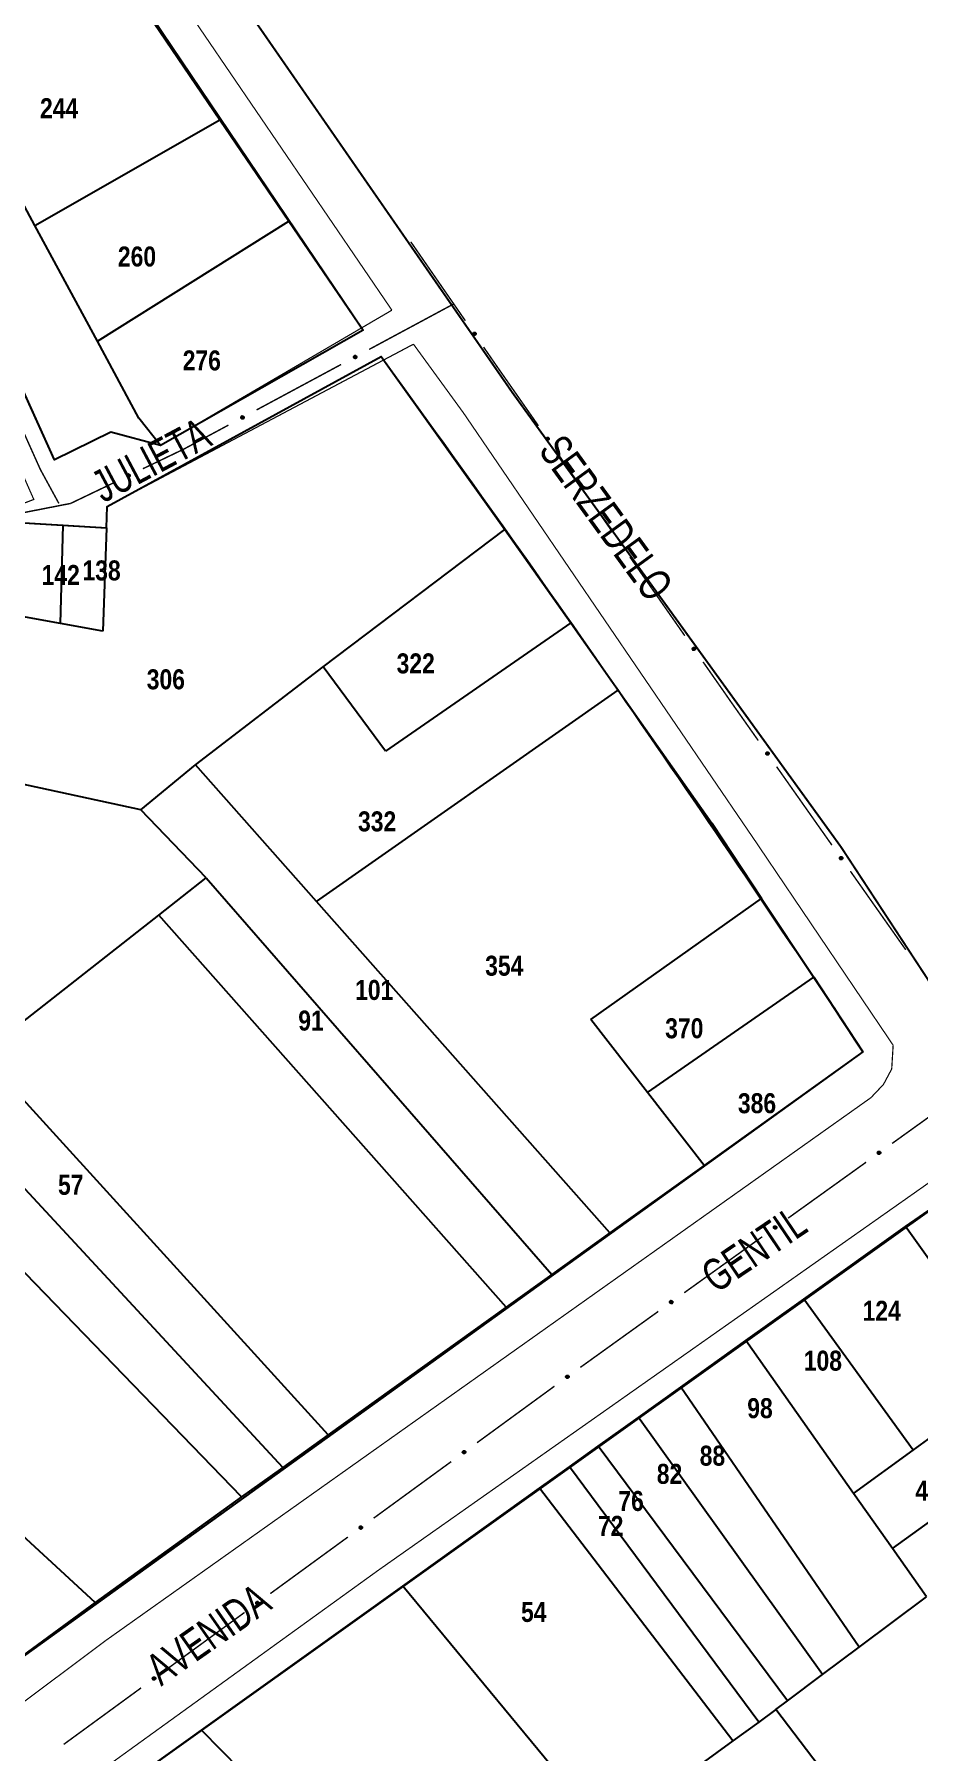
# Model space of a CAD drawing. Extents: x 200120 to 201962, y 4837541 to 4839252.
# Drawn here: x 200960.5 to 201071.2, y 4838831.1 to 4839045.8 of the extents above; entities that cross this region are included whole.
import ezdxf
from ezdxf.enums import TextEntityAlignment as Align

# ---------------------------------------------------------------- set-up
doc = ezdxf.new("R2010")
doc.units = 0
doc.header["$LTSCALE"] = 3
doc.header["$MEASUREMENT"] = 0
for name, color, linetype in [('CD-MALHA-LOTES', 40, 'CONTINUOUS'), ('LM-LIM-SETOR-FISCAL', 7, 'CONTINUOUS'), ('RU-QUADRAS', 210, 'CONTINUOUS'), ('SV-EIXO-RUA-PAV', 20, 'CONTINUOUS'), ('SV-RUA-PAVIM-S-GUIA-C-GUIA', 7, 'CONTINUOUS'), ('SV-TXT-RUA-N-PAV-S-GUIA-C-GUIA', 7, 'CONTINUOUS'), ('SV-TXT-RUA-PAV-S-GUIA-C-GUIA', 7, 'CONTINUOUS'), ('Th_NmrPort', 1, 'CONTINUOUS')]:
    doc.layers.add(name, color=color, linetype=linetype)
doc.styles.add('3488-34-2D_TXTB$0$ARIAL', font='ARIAL.TTF')
doc.styles.add('ARIAL', font='ARIAL.TTF')
doc.styles.get("Standard").update_dxf_attribs({"font": 'swisscbo.ttf'})
doc.linetypes.add('Limite', pattern='A,20,-3,[130,ltypeshp.shx,S=6.35,R=0,X=0,Y=0],-3,20', length=46)

msp = doc.modelspace()

# ---------------------------------------------------------------- linework, layer by layer
at = {"layer": 'CD-MALHA-LOTES'}
for p, q in [((200969.14, 4839056.64), (200983.76, 4839035.14)), ((200960.6, 4839021.91), (200947.7, 4839045.74)), ((200963.08, 4838992.64), (200941.34, 4839040.53)), ((200960.6, 4839021.91), (200983.76, 4839035.14)), ((200983.76, 4839035.14), (200992.39, 4839022.46)), ((200968.42, 4839007.45), (200992.39, 4839022.46)), ((200992.39, 4839022.46), (201001.66, 4839008.83)), ((200968.42, 4839007.45), (200960.6, 4839021.91)), ((200973.63, 4838997.83), (200968.42, 4839007.45)), ((201001.66, 4839008.83), (200976.32, 4838994.41)), ((200969.64, 4838986.78), (201003.92, 4839005.53)), ((201003.92, 4839005.53), (201019.42, 4838983.9)), ((200976.32, 4838994.41), (200973.63, 4838997.83)), ((200970.11, 4838996.1), (200963.08, 4838992.64)), ((200976.32, 4838994.41), (200970.11, 4838996.1)), ((200969.55, 4838984.14), (200969.64, 4838986.78)), ((200957.81, 4838984.82), (200964.16, 4838984.45)), ((200963.8, 4838972.16), (200964.16, 4838984.45)), ((200964.16, 4838984.45), (200969.55, 4838984.14)), ((200969.55, 4838984.14), (200969.11, 4838971.19)), ((200996.67, 4838966.76), (201019.42, 4838983.9)), ((201019.42, 4838983.9), (201027.65, 4838972.23)), ((200963.8, 4838972.16), (200958.06, 4838973.22)), ((200969.11, 4838971.19), (200963.8, 4838972.16)), ((201027.65, 4838972.23), (201004.49, 4838956.21)), ((201027.65, 4838972.23), (201033.58, 4838963.82)), ((200980.72, 4838954.51), (200996.67, 4838966.76)), ((201004.49, 4838956.21), (200996.67, 4838966.76)), ((200973.85, 4838948.87), (200905.63, 4838963.63)), ((200995.85, 4838937.42), (201033.58, 4838963.82)), ((201033.58, 4838963.82), (201045.29, 4838947.22)), ((200973.85, 4838948.87), (200980.72, 4838954.51)), ((200995.85, 4838937.42), (200980.72, 4838954.51)), ((200982.05, 4838940.37), (200973.85, 4838948.87)), ((201045.29, 4838947.22), (201051.52, 4838937.79)), ((200976.11, 4838935.72), (200982.05, 4838940.37)), ((200982.05, 4838940.37), (201025.29, 4838890.79)), ((201032.54, 4838895.99), (200995.85, 4838937.42)), ((201030.14, 4838922.67), (201051.52, 4838937.79)), ((201051.52, 4838937.79), (201058.04, 4838927.94)), ((200953.96, 4838918.35), (200976.11, 4838935.72)), ((201019.55, 4838886.69), (200976.11, 4838935.72)), ((201037.25, 4838913.54), (201058.04, 4838927.94)), ((201058.04, 4838927.94), (201064.19, 4838918.64)), ((201037.25, 4838913.54), (201030.14, 4838922.67)), ((200997.28, 4838870.74), (200953.96, 4838918.35)), ((201064.19, 4838918.64), (201044.34, 4838904.43)), ((200991.61, 4838866.68), (200948.04, 4838913.7)), ((201044.34, 4838904.43), (201037.25, 4838913.54)), ((200986.44, 4838862.99), (200941.97, 4838908.95)), ((201044.34, 4838904.43), (201032.54, 4838895.99)), ((201069.51, 4838896.79), (201078.07, 4838902.72)), ((201032.54, 4838895.99), (201025.29, 4838890.79)), ((201056.81, 4838887.71), (201069.51, 4838896.79)), ((201082.97, 4838877.9), (201069.51, 4838896.79)), ((201025.29, 4838890.79), (201019.55, 4838886.69)), ((200968.14, 4838849.78), (200925.72, 4838888.82)), ((201049.57, 4838882.53), (201056.81, 4838887.71)), ((201070.47, 4838868.82), (201056.81, 4838887.71)), ((201019.55, 4838886.69), (200997.28, 4838870.74)), ((201041.4, 4838876.69), (201049.57, 4838882.53)), ((201063.04, 4838863.43), (201049.57, 4838882.53)), ((201036.14, 4838872.93), (201041.4, 4838876.69)), ((201063.72, 4838844.19), (201041.4, 4838876.69)), ((201067.9, 4838856.53), (201095.99, 4838876.88)), ((201070.47, 4838868.82), (201082.97, 4838877.9)), ((201031.08, 4838869.31), (201036.14, 4838872.93)), ((201059.16, 4838840.77), (201036.14, 4838872.93)), ((200997.28, 4838870.74), (200991.61, 4838866.68)), ((201027.48, 4838866.74), (201031.08, 4838869.31)), ((201054.78, 4838837.48), (201031.08, 4838869.31)), ((201063.04, 4838863.43), (201070.47, 4838868.82)), ((200991.61, 4838866.68), (200986.44, 4838862.99)), ((201023.74, 4838864.06), (201027.48, 4838866.74)), ((201051.16, 4838834.85), (201027.48, 4838866.74)), ((201006.65, 4838851.84), (201023.74, 4838864.06)), ((201047.93, 4838832.5), (201023.74, 4838864.06)), ((200986.44, 4838862.99), (200968.14, 4838849.78)), ((201067.9, 4838856.53), (201063.04, 4838863.43)), ((201072.14, 4838850.51), (201067.9, 4838856.53)), ((200981.46, 4838833.83), (201006.65, 4838851.84)), ((201026.91, 4838827.35), (201006.65, 4838851.84)), ((200968.14, 4838849.78), (200949.99, 4838836.51)), ((201063.72, 4838844.19), (201072.14, 4838850.51)), ((201059.16, 4838840.77), (201063.72, 4838844.19)), ((201054.78, 4838837.48), (201059.16, 4838840.77)), ((201053.32, 4838836.42), (201051.16, 4838834.85)), ((201053.32, 4838836.42), (201054.78, 4838837.48)), ((201094.71, 4838781.96), (201053.32, 4838836.42)), ((200967.15, 4838823.6), (200981.46, 4838833.83)), ((200997.5, 4838817.6), (200981.46, 4838833.83)), ((201051.16, 4838834.85), (201047.93, 4838832.5)), ((201047.93, 4838832.5), (201032.39, 4838821.22))]:
    msp.add_line(p, q, dxfattribs=at)
at = {"layer": 'LM-LIM-SETOR-FISCAL', "linetype": 'Limite', "ltscale": 0.1, "const_width": 0.25}
msp.add_lwpolyline([(200521.68, 4838964.61), (200553.29, 4838981.96), (200564.39, 4838989.22), (200672.3, 4839059.61), (200684.22, 4839067.5), (200707.64, 4839083.14), (200717.52, 4839092.05), (200737.08, 4839117.29), (200754.26, 4839139.21), (200778.49, 4839169.85), (200794.49, 4839189.47), (200847.66, 4839252.11), (200852.14, 4839247.13), (200881.33, 4839202.85), (200892.4, 4839188.76), (200919.25, 4839149.87), (200940.67, 4839120.53), (200967.35, 4839077.3), (200978.06, 4839061.8), (200984.9, 4839052.16), (201020.3, 4839001.09), (201061.47, 4838944.21), (201080.55, 4838915.14)], dxfattribs=at)
at = {"layer": 'RU-QUADRAS', "color": 6, "linetype": 'Continuous'}
msp.add_lwpolyline([(200947.79, 4839088.62), (201001.66, 4839008.83), (200976.32, 4838994.41), (200970.11, 4838996.1), (200963.08, 4838992.64), (200941.34, 4839040.53)], dxfattribs=at)
msp.add_lwpolyline([(200957.81, 4838984.82), (200969.55, 4838984.14), (200969.64, 4838986.78), (201003.92, 4839005.53, -0.011332), (201064.19, 4838918.64), (200949.99, 4838836.51)], format="xyb", dxfattribs=at)
msp.add_lwpolyline([(200967.15, 4838823.6), (201078.07, 4838902.72), (201138.41, 4838815.04), (201159.08, 4838786.7, 0.013299), (201070.55, 4838738.2), (201000.66, 4838798.16)], format="xyb", close=True, dxfattribs=at)
at = {"layer": 'SV-EIXO-RUA-PAV', "const_width": 0.18}
for points in [[(201007.63, 4839019.88), (201014.46, 4839010.01)], [(201013, 4839012.11), (201002.43, 4839006.43)], [(201016.74, 4839006.72), (201018.44, 4839004.26)], [(200998.91, 4839004.54), (200988.34, 4838998.86)], [(201018.44, 4839004.26), (201018.7, 4839003.89)], [(201018.7, 4839003.89), (201023.6, 4838996.88)], [(200984.81, 4838996.96), (200979.53, 4838994.12)], [(200959.19, 4838996.09), (200961.24, 4838991.53)], [(200979.17, 4838993.93), (200974.12, 4838991.51)], [(200979.53, 4838994.12), (200979.17, 4838993.93)], [(201025.89, 4838993.6), (201032.75, 4838983.76)], [(200961.24, 4838991.53), (200961.29, 4838991.42)], [(200961.29, 4838991.42), (200963.15, 4838988.01)], [(200963.15, 4838988.01), (200963.61, 4838987.17)], [(200970.52, 4838989.78), (200965.11, 4838987.19)], [(200965.06, 4838987.17), (200959.22, 4838986.03)], [(200965.11, 4838987.19), (200965.06, 4838987.17)], [(201035.04, 4838980.48), (201041.91, 4838970.64)], [(201044.2, 4838967.36), (201047.07, 4838963.26)], [(201047.07, 4838963.26), (201047.47, 4838962.68)], [(201047.47, 4838962.68), (201051.1, 4838957.54)], [(201053.4, 4838954.27), (201060.32, 4838944.46)], [(201062.63, 4838941.2), (201069.55, 4838931.39)], [(201067.85, 4838907.17), (201077.59, 4838914.16)], [(201054.85, 4838897.84), (201064.6, 4838904.83)], [(201041.85, 4838888.51), (201051.6, 4838895.51)], [(201028.85, 4838879.18), (201038.6, 4838886.18)], [(201015.92, 4838869.76), (201025.61, 4838876.83)], [(201002.99, 4838860.33), (201012.69, 4838867.4)], [(200990.06, 4838850.9), (200999.76, 4838857.97)], [(200977.14, 4838841.47), (200986.83, 4838848.54)], [(200964.21, 4838832.05), (200973.9, 4838839.12)]]:
    msp.add_lwpolyline(points, dxfattribs=at)
at = {"layer": 'SV-EIXO-RUA-PAV'}
for points in [[(201015.61, 4839008.55), (201015.65, 4839008.54), (201015.69, 4839008.52), (201015.72, 4839008.5), (201015.74, 4839008.47), (201015.76, 4839008.44), (201015.77, 4839008.41), (201015.78, 4839008.37), (201015.77, 4839008.32), (201015.75, 4839008.28), (201015.73, 4839008.25), (201015.7, 4839008.23), (201015.67, 4839008.21), (201015.63, 4839008.2), (201015.59, 4839008.2), (201015.54, 4839008.2), (201015.5, 4839008.22), (201015.48, 4839008.25), (201015.45, 4839008.27), (201015.44, 4839008.3), (201015.43, 4839008.34), (201015.42, 4839008.38), (201015.43, 4839008.43), (201015.45, 4839008.47), (201015.47, 4839008.5), (201015.5, 4839008.52), (201015.53, 4839008.54), (201015.56, 4839008.55), (201015.61, 4839008.55)], [(201000.85, 4839005.45), (201000.83, 4839005.41), (201000.81, 4839005.37), (201000.79, 4839005.34), (201000.76, 4839005.33), (201000.72, 4839005.31), (201000.69, 4839005.3), (201000.65, 4839005.31), (201000.6, 4839005.32), (201000.56, 4839005.34), (201000.53, 4839005.37), (201000.51, 4839005.4), (201000.5, 4839005.43), (201000.5, 4839005.47), (201000.5, 4839005.51), (201000.51, 4839005.56), (201000.53, 4839005.59), (201000.56, 4839005.62), (201000.59, 4839005.64), (201000.62, 4839005.65), (201000.66, 4839005.66), (201000.7, 4839005.66), (201000.75, 4839005.64), (201000.78, 4839005.62), (201000.81, 4839005.59), (201000.83, 4839005.56), (201000.84, 4839005.53), (201000.85, 4839005.5), (201000.85, 4839005.45)], [(200986.75, 4838997.88), (200986.74, 4838997.83), (200986.72, 4838997.8), (200986.69, 4838997.77), (200986.66, 4838997.75), (200986.63, 4838997.74), (200986.59, 4838997.73), (200986.55, 4838997.73), (200986.51, 4838997.74), (200986.47, 4838997.77), (200986.44, 4838997.79), (200986.42, 4838997.82), (200986.41, 4838997.86), (200986.4, 4838997.89), (200986.4, 4838997.93), (200986.42, 4838997.98), (200986.44, 4838998.02), (200986.47, 4838998.04), (200986.5, 4838998.06), (200986.53, 4838998.08), (200986.56, 4838998.08), (200986.61, 4838998.08), (200986.65, 4838998.07), (200986.69, 4838998.05), (200986.71, 4838998.02), (200986.73, 4838997.99), (200986.75, 4838997.96), (200986.76, 4838997.92), (200986.75, 4838997.88)], [(201024.75, 4838995.42), (201024.8, 4838995.41), (201024.84, 4838995.39), (201024.87, 4838995.37), (201024.89, 4838995.34), (201024.9, 4838995.31), (201024.92, 4838995.28), (201024.92, 4838995.24), (201024.91, 4838995.19), (201024.89, 4838995.15), (201024.87, 4838995.12), (201024.84, 4838995.1), (201024.81, 4838995.08), (201024.78, 4838995.07), (201024.73, 4838995.07), (201024.69, 4838995.07), (201024.65, 4838995.09), (201024.62, 4838995.11), (201024.6, 4838995.14), (201024.58, 4838995.17), (201024.57, 4838995.21), (201024.56, 4838995.25), (201024.57, 4838995.3), (201024.59, 4838995.34), (201024.61, 4838995.36), (201024.64, 4838995.39), (201024.67, 4838995.4), (201024.71, 4838995.42), (201024.75, 4838995.42)], [(200972.5, 4838990.61), (200972.48, 4838990.57), (200972.46, 4838990.53), (200972.43, 4838990.5), (200972.4, 4838990.49), (200972.37, 4838990.48), (200972.33, 4838990.47), (200972.29, 4838990.47), (200972.24, 4838990.49), (200972.21, 4838990.51), (200972.18, 4838990.54), (200972.16, 4838990.57), (200972.15, 4838990.6), (200972.15, 4838990.64), (200972.15, 4838990.68), (200972.17, 4838990.73), (200972.19, 4838990.76), (200972.22, 4838990.79), (200972.25, 4838990.81), (200972.28, 4838990.82), (200972.32, 4838990.82), (200972.36, 4838990.82), (200972.41, 4838990.8), (200972.44, 4838990.78), (200972.47, 4838990.75), (200972.48, 4838990.72), (200972.5, 4838990.69), (200972.5, 4838990.65), (200972.5, 4838990.61)], [(201033.91, 4838982.3), (201033.96, 4838982.29), (201034, 4838982.28), (201034.02, 4838982.25), (201034.05, 4838982.22), (201034.06, 4838982.19), (201034.07, 4838982.16), (201034.08, 4838982.12), (201034.07, 4838982.07), (201034.05, 4838982.03), (201034.03, 4838982), (201034, 4838981.98), (201033.97, 4838981.96), (201033.94, 4838981.95), (201033.89, 4838981.95), (201033.85, 4838981.95), (201033.81, 4838981.97), (201033.78, 4838981.99), (201033.76, 4838982.02), (201033.74, 4838982.05), (201033.73, 4838982.09), (201033.72, 4838982.13), (201033.73, 4838982.18), (201033.75, 4838982.22), (201033.77, 4838982.24), (201033.8, 4838982.27), (201033.83, 4838982.29), (201033.86, 4838982.3), (201033.91, 4838982.3)], [(201043.07, 4838969.18), (201043.11, 4838969.17), (201043.15, 4838969.16), (201043.18, 4838969.13), (201043.2, 4838969.1), (201043.22, 4838969.07), (201043.23, 4838969.04), (201043.24, 4838969), (201043.23, 4838968.95), (201043.21, 4838968.91), (201043.19, 4838968.88), (201043.16, 4838968.86), (201043.13, 4838968.84), (201043.09, 4838968.83), (201043.05, 4838968.83), (201043, 4838968.84), (201042.97, 4838968.85), (201042.94, 4838968.88), (201042.91, 4838968.9), (201042.9, 4838968.93), (201042.89, 4838968.97), (201042.88, 4838969.01), (201042.89, 4838969.06), (201042.91, 4838969.1), (201042.93, 4838969.13), (201042.96, 4838969.15), (201042.99, 4838969.17), (201043.02, 4838969.18), (201043.07, 4838969.18)], [(201052.26, 4838956.08), (201052.31, 4838956.08), (201052.35, 4838956.06), (201052.38, 4838956.04), (201052.4, 4838956.01), (201052.41, 4838955.98), (201052.43, 4838955.95), (201052.43, 4838955.9), (201052.42, 4838955.86), (201052.4, 4838955.82), (201052.38, 4838955.79), (201052.35, 4838955.76), (201052.32, 4838955.75), (201052.29, 4838955.73), (201052.25, 4838955.73), (201052.2, 4838955.74), (201052.16, 4838955.76), (201052.13, 4838955.78), (201052.11, 4838955.81), (201052.09, 4838955.84), (201052.08, 4838955.87), (201052.08, 4838955.91), (201052.08, 4838955.96), (201052.1, 4838956), (201052.12, 4838956.03), (201052.15, 4838956.05), (201052.18, 4838956.07), (201052.22, 4838956.08), (201052.26, 4838956.08)], [(201061.48, 4838943.01), (201061.53, 4838943), (201061.57, 4838942.99), (201061.6, 4838942.96), (201061.62, 4838942.94), (201061.64, 4838942.91), (201061.65, 4838942.87), (201061.65, 4838942.83), (201061.65, 4838942.78), (201061.63, 4838942.74), (201061.61, 4838942.71), (201061.58, 4838942.69), (201061.55, 4838942.67), (201061.51, 4838942.66), (201061.47, 4838942.66), (201061.42, 4838942.67), (201061.38, 4838942.68), (201061.35, 4838942.71), (201061.33, 4838942.73), (201061.31, 4838942.76), (201061.3, 4838942.8), (201061.3, 4838942.84), (201061.31, 4838942.89), (201061.32, 4838942.93), (201061.35, 4838942.96), (201061.37, 4838942.98), (201061.4, 4838943), (201061.44, 4838943.01), (201061.48, 4838943.01)], [(201066.04, 4838906.01), (201066.05, 4838906.05), (201066.06, 4838906.1), (201066.09, 4838906.12), (201066.11, 4838906.15), (201066.14, 4838906.16), (201066.18, 4838906.18), (201066.22, 4838906.18), (201066.27, 4838906.17), (201066.31, 4838906.15), (201066.34, 4838906.13), (201066.36, 4838906.11), (201066.38, 4838906.08), (201066.39, 4838906.04), (201066.39, 4838906), (201066.39, 4838905.95), (201066.37, 4838905.91), (201066.35, 4838905.88), (201066.32, 4838905.86), (201066.29, 4838905.84), (201066.25, 4838905.83), (201066.21, 4838905.83), (201066.16, 4838905.83), (201066.12, 4838905.85), (201066.1, 4838905.87), (201066.07, 4838905.9), (201066.06, 4838905.93), (201066.04, 4838905.96), (201066.04, 4838906.01)], [(201053.04, 4838896.68), (201053.05, 4838896.73), (201053.06, 4838896.77), (201053.09, 4838896.8), (201053.11, 4838896.82), (201053.14, 4838896.83), (201053.18, 4838896.85), (201053.22, 4838896.85), (201053.27, 4838896.84), (201053.31, 4838896.82), (201053.34, 4838896.8), (201053.36, 4838896.78), (201053.38, 4838896.75), (201053.39, 4838896.71), (201053.39, 4838896.67), (201053.39, 4838896.62), (201053.37, 4838896.58), (201053.35, 4838896.55), (201053.32, 4838896.53), (201053.29, 4838896.51), (201053.25, 4838896.5), (201053.21, 4838896.5), (201053.16, 4838896.5), (201053.13, 4838896.52), (201053.1, 4838896.54), (201053.08, 4838896.57), (201053.06, 4838896.6), (201053.04, 4838896.63), (201053.04, 4838896.68)], [(201040.04, 4838887.35), (201040.05, 4838887.4), (201040.07, 4838887.44), (201040.09, 4838887.47), (201040.12, 4838887.49), (201040.15, 4838887.51), (201040.18, 4838887.52), (201040.22, 4838887.52), (201040.27, 4838887.51), (201040.31, 4838887.5), (201040.34, 4838887.47), (201040.36, 4838887.45), (201040.38, 4838887.42), (201040.39, 4838887.38), (201040.4, 4838887.34), (201040.39, 4838887.29), (201040.37, 4838887.25), (201040.35, 4838887.22), (201040.32, 4838887.2), (201040.29, 4838887.18), (201040.26, 4838887.17), (201040.21, 4838887.17), (201040.17, 4838887.18), (201040.13, 4838887.19), (201040.1, 4838887.21), (201040.08, 4838887.24), (201040.06, 4838887.27), (201040.04, 4838887.31), (201040.04, 4838887.35)], [(201027.05, 4838878.01), (201027.06, 4838878.06), (201027.07, 4838878.1), (201027.1, 4838878.13), (201027.12, 4838878.15), (201027.15, 4838878.17), (201027.19, 4838878.18), (201027.23, 4838878.18), (201027.28, 4838878.18), (201027.32, 4838878.16), (201027.35, 4838878.14), (201027.37, 4838878.11), (201027.39, 4838878.08), (201027.4, 4838878.04), (201027.4, 4838878), (201027.4, 4838877.95), (201027.38, 4838877.91), (201027.36, 4838877.89), (201027.33, 4838877.86), (201027.3, 4838877.84), (201027.27, 4838877.83), (201027.22, 4838877.83), (201027.18, 4838877.84), (201027.14, 4838877.85), (201027.11, 4838877.87), (201027.08, 4838877.9), (201027.07, 4838877.93), (201027.05, 4838877.97), (201027.05, 4838878.01)], [(201014.12, 4838868.58), (201014.13, 4838868.63), (201014.14, 4838868.67), (201014.17, 4838868.7), (201014.19, 4838868.72), (201014.22, 4838868.74), (201014.26, 4838868.75), (201014.3, 4838868.76), (201014.35, 4838868.75), (201014.39, 4838868.73), (201014.42, 4838868.71), (201014.44, 4838868.68), (201014.46, 4838868.65), (201014.47, 4838868.62), (201014.48, 4838868.58), (201014.47, 4838868.53), (201014.45, 4838868.49), (201014.43, 4838868.46), (201014.4, 4838868.44), (201014.37, 4838868.42), (201014.34, 4838868.41), (201014.3, 4838868.4), (201014.25, 4838868.41), (201014.21, 4838868.43), (201014.18, 4838868.45), (201014.16, 4838868.48), (201014.14, 4838868.5), (201014.12, 4838868.54), (201014.12, 4838868.58)], [(201001.19, 4838859.15), (201001.2, 4838859.2), (201001.22, 4838859.24), (201001.24, 4838859.27), (201001.27, 4838859.29), (201001.3, 4838859.31), (201001.33, 4838859.32), (201001.37, 4838859.33), (201001.42, 4838859.32), (201001.46, 4838859.3), (201001.49, 4838859.28), (201001.52, 4838859.26), (201001.53, 4838859.23), (201001.54, 4838859.19), (201001.55, 4838859.15), (201001.54, 4838859.1), (201001.52, 4838859.06), (201001.5, 4838859.03), (201001.47, 4838859.01), (201001.44, 4838858.99), (201001.41, 4838858.98), (201001.37, 4838858.97), (201001.32, 4838858.98), (201001.28, 4838859), (201001.25, 4838859.02), (201001.23, 4838859.05), (201001.21, 4838859.08), (201001.2, 4838859.11), (201001.19, 4838859.15)], [(200988.27, 4838849.73), (200988.27, 4838849.78), (200988.29, 4838849.82), (200988.31, 4838849.85), (200988.34, 4838849.87), (200988.37, 4838849.89), (200988.4, 4838849.9), (200988.44, 4838849.9), (200988.49, 4838849.9), (200988.53, 4838849.88), (200988.56, 4838849.86), (200988.59, 4838849.83), (200988.6, 4838849.8), (200988.62, 4838849.76), (200988.62, 4838849.72), (200988.61, 4838849.67), (200988.6, 4838849.63), (200988.57, 4838849.6), (200988.55, 4838849.58), (200988.52, 4838849.56), (200988.48, 4838849.55), (200988.44, 4838849.55), (200988.39, 4838849.56), (200988.35, 4838849.57), (200988.32, 4838849.59), (200988.3, 4838849.62), (200988.28, 4838849.65), (200988.27, 4838849.68), (200988.27, 4838849.73)], [(200975.34, 4838840.3), (200975.35, 4838840.35), (200975.36, 4838840.39), (200975.38, 4838840.42), (200975.41, 4838840.44), (200975.44, 4838840.46), (200975.48, 4838840.47), (200975.52, 4838840.47), (200975.57, 4838840.47), (200975.61, 4838840.45), (200975.64, 4838840.43), (200975.66, 4838840.4), (200975.68, 4838840.37), (200975.69, 4838840.34), (200975.69, 4838840.29), (200975.68, 4838840.25), (200975.67, 4838840.21), (200975.65, 4838840.18), (200975.62, 4838840.15), (200975.59, 4838840.14), (200975.55, 4838840.12), (200975.51, 4838840.12), (200975.46, 4838840.13), (200975.42, 4838840.14), (200975.4, 4838840.17), (200975.37, 4838840.19), (200975.35, 4838840.22), (200975.34, 4838840.26), (200975.34, 4838840.3)]]:
    msp.add_lwpolyline(points, close=True, dxfattribs=at)
for points in [[(201015.42, 4839008.38), (201015.59, 4839008.2)], [(201015.43, 4839008.43), (201015.63, 4839008.2)], [(201015.43, 4839008.4), (201015.61, 4839008.2)], [(201015.43, 4839008.36), (201015.56, 4839008.21)], [(201015.43, 4839008.34), (201015.54, 4839008.2)], [(201015.43, 4839008.32), (201015.52, 4839008.22)], [(201015.44, 4839008.45), (201015.65, 4839008.21)], [(201015.44, 4839008.3), (201015.5, 4839008.22)], [(201015.45, 4839008.47), (201015.67, 4839008.21)], [(201015.46, 4839008.48), (201015.68, 4839008.22)], [(201015.47, 4839008.5), (201015.7, 4839008.23)], [(201015.49, 4839008.5), (201015.71, 4839008.24)], [(201015.5, 4839008.52), (201015.73, 4839008.25)], [(201015.52, 4839008.52), (201015.74, 4839008.27)], [(201015.53, 4839008.54), (201015.75, 4839008.28)], [(201015.55, 4839008.54), (201015.76, 4839008.3)], [(201015.56, 4839008.55), (201015.77, 4839008.32)], [(201015.58, 4839008.55), (201015.77, 4839008.34)], [(201015.61, 4839008.55), (201015.78, 4839008.37)], [(201015.63, 4839008.54), (201015.77, 4839008.39)], [(201015.65, 4839008.54), (201015.77, 4839008.41)], [(201015.68, 4839008.53), (201015.76, 4839008.43)], [(201015.69, 4839008.52), (201015.76, 4839008.44)], [(201000.7, 4839005.66), (201000.5, 4839005.51)], [(201000.72, 4839005.65), (201000.5, 4839005.49)], [(201000.75, 4839005.64), (201000.5, 4839005.47)], [(201000.76, 4839005.63), (201000.5, 4839005.45)], [(201000.78, 4839005.62), (201000.5, 4839005.43)], [(201000.66, 4839005.66), (201000.51, 4839005.56)], [(201000.67, 4839005.65), (201000.51, 4839005.54)], [(201000.79, 4839005.61), (201000.51, 4839005.42)], [(201000.81, 4839005.59), (201000.51, 4839005.4)], [(201000.62, 4839005.65), (201000.53, 4839005.59)], [(201000.64, 4839005.65), (201000.53, 4839005.58)], [(201000.81, 4839005.58), (201000.53, 4839005.39)], [(201000.83, 4839005.56), (201000.53, 4839005.37)], [(201000.83, 4839005.55), (201000.55, 4839005.36)], [(201000.84, 4839005.53), (201000.56, 4839005.34)], [(201000.84, 4839005.51), (201000.58, 4839005.33)], [(201000.85, 4839005.5), (201000.6, 4839005.32)], [(201000.85, 4839005.48), (201000.62, 4839005.32)], [(201000.85, 4839005.45), (201000.65, 4839005.31)], [(201000.84, 4839005.43), (201000.67, 4839005.31)], [(201000.83, 4839005.41), (201000.69, 4839005.3)], [(201000.82, 4839005.39), (201000.71, 4839005.31)], [(201000.81, 4839005.37), (201000.72, 4839005.31)], [(200986.61, 4838998.08), (200986.4, 4838997.93)], [(200986.65, 4838998.07), (200986.4, 4838997.89)], [(200986.63, 4838998.07), (200986.41, 4838997.92)], [(200986.67, 4838998.06), (200986.41, 4838997.88)], [(200986.69, 4838998.05), (200986.41, 4838997.86)], [(200986.56, 4838998.08), (200986.42, 4838997.98)], [(200986.58, 4838998.08), (200986.42, 4838997.96)], [(200986.7, 4838998.03), (200986.42, 4838997.84)], [(200986.71, 4838998.02), (200986.42, 4838997.82)], [(200986.54, 4838998.08), (200986.43, 4838998)], [(200986.72, 4838998), (200986.43, 4838997.81)], [(200986.53, 4838998.08), (200986.44, 4838998.02)], [(200986.73, 4838997.99), (200986.44, 4838997.79)], [(200986.74, 4838997.97), (200986.46, 4838997.78)], [(200986.75, 4838997.96), (200986.47, 4838997.77)], [(200986.75, 4838997.94), (200986.49, 4838997.76)], [(200986.76, 4838997.92), (200986.51, 4838997.74)], [(200986.75, 4838997.9), (200986.53, 4838997.74)], [(200986.75, 4838997.88), (200986.55, 4838997.73)], [(200986.74, 4838997.85), (200986.58, 4838997.73)], [(200986.74, 4838997.83), (200986.59, 4838997.73)], [(200986.73, 4838997.81), (200986.62, 4838997.74)], [(200986.72, 4838997.8), (200986.63, 4838997.74)], [(201024.56, 4838995.25), (201024.73, 4838995.07)], [(201024.57, 4838995.3), (201024.78, 4838995.07)], [(201024.57, 4838995.27), (201024.75, 4838995.07)], [(201024.57, 4838995.23), (201024.71, 4838995.08)], [(201024.57, 4838995.21), (201024.69, 4838995.07)], [(201024.58, 4838995.31), (201024.79, 4838995.08)], [(201024.58, 4838995.19), (201024.66, 4838995.09)], [(201024.58, 4838995.17), (201024.65, 4838995.09)], [(201024.59, 4838995.34), (201024.81, 4838995.08)], [(201024.6, 4838995.35), (201024.83, 4838995.09)], [(201024.61, 4838995.36), (201024.84, 4838995.1)], [(201024.63, 4838995.37), (201024.85, 4838995.11)], [(201024.64, 4838995.39), (201024.87, 4838995.12)], [(201024.66, 4838995.39), (201024.88, 4838995.14)], [(201024.67, 4838995.4), (201024.89, 4838995.15)], [(201024.69, 4838995.41), (201024.9, 4838995.17)], [(201024.71, 4838995.42), (201024.91, 4838995.19)], [(201024.73, 4838995.42), (201024.91, 4838995.21)], [(201024.75, 4838995.42), (201024.92, 4838995.24)], [(201024.77, 4838995.41), (201024.91, 4838995.26)], [(201024.8, 4838995.41), (201024.92, 4838995.28)], [(201024.82, 4838995.4), (201024.9, 4838995.3)], [(201024.84, 4838995.39), (201024.9, 4838995.31)], [(200972.36, 4838990.82), (200972.15, 4838990.68)], [(200972.38, 4838990.81), (200972.15, 4838990.66)], [(200972.41, 4838990.8), (200972.15, 4838990.64)], [(200972.42, 4838990.79), (200972.15, 4838990.62)], [(200972.44, 4838990.78), (200972.15, 4838990.6)], [(200972.45, 4838990.77), (200972.16, 4838990.59)], [(200972.47, 4838990.75), (200972.16, 4838990.57)], [(200972.32, 4838990.82), (200972.17, 4838990.73)], [(200972.34, 4838990.82), (200972.17, 4838990.71)], [(200972.47, 4838990.74), (200972.17, 4838990.56)], [(200972.3, 4838990.82), (200972.18, 4838990.75)], [(200972.48, 4838990.72), (200972.18, 4838990.54)], [(200972.28, 4838990.82), (200972.19, 4838990.76)], [(200972.49, 4838990.7), (200972.2, 4838990.53)], [(200972.5, 4838990.69), (200972.21, 4838990.51)], [(200972.5, 4838990.67), (200972.23, 4838990.5)], [(200972.5, 4838990.65), (200972.24, 4838990.49)], [(200972.5, 4838990.63), (200972.27, 4838990.48)], [(200972.5, 4838990.61), (200972.29, 4838990.47)], [(200972.49, 4838990.59), (200972.32, 4838990.47)], [(200972.48, 4838990.57), (200972.33, 4838990.47)], [(200972.47, 4838990.54), (200972.36, 4838990.48)], [(200972.46, 4838990.53), (200972.37, 4838990.48)], [(201033.72, 4838982.13), (201033.89, 4838981.95)], [(201033.73, 4838982.18), (201033.94, 4838981.95)], [(201033.73, 4838982.15), (201033.91, 4838981.95)], [(201033.73, 4838982.11), (201033.86, 4838981.96)], [(201033.73, 4838982.09), (201033.85, 4838981.95)], [(201033.74, 4838982.2), (201033.95, 4838981.96)], [(201033.74, 4838982.07), (201033.82, 4838981.97)], [(201033.74, 4838982.05), (201033.81, 4838981.97)], [(201033.75, 4838982.22), (201033.97, 4838981.96)], [(201033.76, 4838982.23), (201033.98, 4838981.97)], [(201033.77, 4838982.24), (201034, 4838981.98)], [(201033.79, 4838982.25), (201034.01, 4838981.99)], [(201033.8, 4838982.27), (201034.03, 4838982)], [(201033.82, 4838982.27), (201034.04, 4838982.02)], [(201033.83, 4838982.29), (201034.05, 4838982.03)], [(201033.85, 4838982.29), (201034.06, 4838982.05)], [(201033.86, 4838982.3), (201034.07, 4838982.07)], [(201033.88, 4838982.3), (201034.07, 4838982.1)], [(201033.91, 4838982.3), (201034.08, 4838982.12)], [(201033.93, 4838982.29), (201034.07, 4838982.14)], [(201033.96, 4838982.29), (201034.07, 4838982.16)], [(201033.98, 4838982.28), (201034.06, 4838982.18)], [(201034, 4838982.28), (201034.06, 4838982.19)], [(201042.88, 4838969.01), (201043.05, 4838968.83)], [(201042.89, 4838969.06), (201043.09, 4838968.83)], [(201042.89, 4838969.03), (201043.07, 4838968.83)], [(201042.89, 4838968.99), (201043.02, 4838968.84)], [(201042.89, 4838968.97), (201043, 4838968.84)], [(201042.89, 4838968.95), (201042.98, 4838968.85)], [(201042.9, 4838969.08), (201043.11, 4838968.84)], [(201042.9, 4838968.93), (201042.97, 4838968.85)], [(201042.91, 4838969.1), (201043.13, 4838968.84)], [(201042.92, 4838969.11), (201043.14, 4838968.85)], [(201042.93, 4838969.13), (201043.16, 4838968.86)], [(201042.95, 4838969.13), (201043.17, 4838968.87)], [(201042.96, 4838969.15), (201043.19, 4838968.88)], [(201042.98, 4838969.15), (201043.2, 4838968.9)], [(201042.99, 4838969.17), (201043.21, 4838968.91)], [(201043.01, 4838969.17), (201043.22, 4838968.93)], [(201043.02, 4838969.18), (201043.23, 4838968.95)], [(201043.04, 4838969.18), (201043.23, 4838968.98)], [(201043.07, 4838969.18), (201043.24, 4838969)], [(201043.09, 4838969.17), (201043.23, 4838969.02)], [(201043.11, 4838969.17), (201043.23, 4838969.04)], [(201043.14, 4838969.16), (201043.22, 4838969.06)], [(201043.15, 4838969.16), (201043.22, 4838969.07)], [(201052.08, 4838955.96), (201052.29, 4838955.73)], [(201052.08, 4838955.94), (201052.26, 4838955.74)], [(201052.08, 4838955.91), (201052.25, 4838955.73)], [(201052.08, 4838955.89), (201052.22, 4838955.74)], [(201052.08, 4838955.87), (201052.2, 4838955.74)], [(201052.09, 4838955.98), (201052.3, 4838955.74)], [(201052.09, 4838955.85), (201052.17, 4838955.75)], [(201052.09, 4838955.84), (201052.16, 4838955.76)], [(201052.1, 4838956), (201052.32, 4838955.75)], [(201052.11, 4838956.01), (201052.34, 4838955.76)], [(201052.12, 4838956.03), (201052.35, 4838955.76)], [(201052.14, 4838956.04), (201052.36, 4838955.77)], [(201052.15, 4838956.05), (201052.38, 4838955.79)], [(201052.17, 4838956.06), (201052.39, 4838955.81)], [(201052.18, 4838956.07), (201052.4, 4838955.82)], [(201052.2, 4838956.07), (201052.41, 4838955.84)], [(201052.22, 4838956.08), (201052.42, 4838955.86)], [(201052.24, 4838956.08), (201052.42, 4838955.88)], [(201052.26, 4838956.08), (201052.43, 4838955.9)], [(201052.28, 4838956.08), (201052.42, 4838955.93)], [(201052.31, 4838956.08), (201052.43, 4838955.95)], [(201052.33, 4838956.07), (201052.41, 4838955.97)], [(201052.35, 4838956.06), (201052.41, 4838955.98)], [(201061.31, 4838942.89), (201061.51, 4838942.66)], [(201061.32, 4838942.93), (201061.55, 4838942.67)], [(201061.32, 4838942.91), (201061.53, 4838942.67)], [(201061.34, 4838942.94), (201061.56, 4838942.68)], [(201061.35, 4838942.96), (201061.58, 4838942.69)], [(201061.36, 4838942.96), (201061.59, 4838942.7)], [(201061.37, 4838942.98), (201061.61, 4838942.71)], [(201061.39, 4838942.98), (201061.61, 4838942.73)], [(201061.4, 4838943), (201061.63, 4838942.74)], [(201061.42, 4838943), (201061.63, 4838942.77)], [(201061.44, 4838943.01), (201061.65, 4838942.78)], [(201061.46, 4838943.01), (201061.65, 4838942.81)], [(201061.48, 4838943.01), (201061.65, 4838942.83)], [(201061.51, 4838943.01), (201061.65, 4838942.86)], [(201061.53, 4838943), (201061.65, 4838942.87)], [(201061.55, 4838942.99), (201061.64, 4838942.9)], [(201061.57, 4838942.99), (201061.64, 4838942.91)], [(201061.3, 4838942.84), (201061.47, 4838942.66)], [(201061.3, 4838942.8), (201061.42, 4838942.67)], [(201061.31, 4838942.86), (201061.49, 4838942.66)], [(201061.31, 4838942.82), (201061.44, 4838942.67)], [(201061.31, 4838942.78), (201061.4, 4838942.68)], [(201061.31, 4838942.76), (201061.38, 4838942.68)], [(201066.04, 4838906.01), (201066.22, 4838906.18)], [(201066.04, 4838905.96), (201066.27, 4838906.17)], [(201066.04, 4838906.03), (201066.19, 4838906.17)], [(201066.04, 4838905.98), (201066.24, 4838906.17)], [(201066.05, 4838906.05), (201066.18, 4838906.18)], [(201066.05, 4838905.95), (201066.28, 4838906.16)], [(201066.06, 4838906.1), (201066.14, 4838906.16)], [(201066.06, 4838906.08), (201066.15, 4838906.16)], [(201066.06, 4838905.93), (201066.31, 4838906.15)], [(201066.07, 4838905.92), (201066.32, 4838906.14)], [(201066.07, 4838905.9), (201066.34, 4838906.13)], [(201066.09, 4838905.89), (201066.35, 4838906.12)], [(201066.1, 4838905.87), (201066.36, 4838906.11)], [(201066.11, 4838905.86), (201066.37, 4838906.09)], [(201066.12, 4838905.85), (201066.38, 4838906.08)], [(201066.15, 4838905.84), (201066.38, 4838906.05)], [(201066.16, 4838905.83), (201066.39, 4838906.04)], [(201066.19, 4838905.83), (201066.39, 4838906.02)], [(201066.21, 4838905.83), (201066.39, 4838906)], [(201066.24, 4838905.83), (201066.38, 4838905.97)], [(201066.25, 4838905.83), (201066.39, 4838905.95)], [(201066.27, 4838905.84), (201066.37, 4838905.93)], [(201066.29, 4838905.84), (201066.37, 4838905.91)], [(201053.04, 4838896.68), (201053.22, 4838896.85)], [(201053.04, 4838896.63), (201053.27, 4838896.84)], [(201053.04, 4838896.66), (201053.24, 4838896.84)], [(201053.05, 4838896.73), (201053.18, 4838896.85)], [(201053.05, 4838896.7), (201053.19, 4838896.84)], [(201053.05, 4838896.62), (201053.29, 4838896.83)], [(201053.06, 4838896.77), (201053.14, 4838896.83)], [(201053.06, 4838896.75), (201053.16, 4838896.83)], [(201053.06, 4838896.6), (201053.31, 4838896.82)], [(201053.07, 4838896.59), (201053.32, 4838896.81)], [(201053.08, 4838896.57), (201053.34, 4838896.8)], [(201053.09, 4838896.56), (201053.35, 4838896.79)], [(201053.1, 4838896.54), (201053.36, 4838896.78)], [(201053.11, 4838896.53), (201053.37, 4838896.76)], [(201053.13, 4838896.52), (201053.38, 4838896.75)], [(201053.15, 4838896.51), (201053.38, 4838896.72)], [(201053.16, 4838896.5), (201053.39, 4838896.71)], [(201053.19, 4838896.5), (201053.39, 4838896.69)], [(201053.21, 4838896.5), (201053.39, 4838896.67)], [(201053.24, 4838896.5), (201053.38, 4838896.64)], [(201053.25, 4838896.5), (201053.39, 4838896.62)], [(201053.28, 4838896.51), (201053.37, 4838896.6)], [(201053.29, 4838896.51), (201053.37, 4838896.58)], [(201040.04, 4838887.35), (201040.22, 4838887.52)], [(201040.04, 4838887.31), (201040.27, 4838887.51)], [(201040.05, 4838887.4), (201040.18, 4838887.52)], [(201040.05, 4838887.37), (201040.2, 4838887.51)], [(201040.05, 4838887.33), (201040.24, 4838887.51)], [(201040.06, 4838887.42), (201040.16, 4838887.51)], [(201040.06, 4838887.27), (201040.31, 4838887.5)], [(201040.06, 4838887.29), (201040.29, 4838887.5)], [(201040.07, 4838887.44), (201040.15, 4838887.51)], [(201040.07, 4838887.26), (201040.32, 4838887.48)], [(201040.08, 4838887.24), (201040.34, 4838887.47)], [(201040.09, 4838887.23), (201040.35, 4838887.46)], [(201040.1, 4838887.21), (201040.36, 4838887.45)], [(201040.12, 4838887.2), (201040.37, 4838887.43)], [(201040.13, 4838887.19), (201040.38, 4838887.42)], [(201040.15, 4838887.18), (201040.38, 4838887.4)], [(201040.17, 4838887.18), (201040.39, 4838887.38)], [(201040.19, 4838887.17), (201040.39, 4838887.36)], [(201040.21, 4838887.17), (201040.4, 4838887.34)], [(201040.24, 4838887.17), (201040.39, 4838887.31)], [(201040.26, 4838887.17), (201040.39, 4838887.29)], [(201040.28, 4838887.18), (201040.37, 4838887.27)], [(201040.29, 4838887.18), (201040.37, 4838887.25)], [(201027.05, 4838878.01), (201027.23, 4838878.18)], [(201027.05, 4838877.97), (201027.28, 4838878.18)], [(201027.05, 4838878.04), (201027.2, 4838878.18)], [(201027.05, 4838877.99), (201027.25, 4838878.18)], [(201027.06, 4838878.06), (201027.19, 4838878.18)], [(201027.06, 4838877.95), (201027.29, 4838878.16)], [(201027.07, 4838878.1), (201027.15, 4838878.17)], [(201027.07, 4838878.08), (201027.16, 4838878.17)], [(201027.07, 4838877.93), (201027.32, 4838878.16)], [(201027.08, 4838877.92), (201027.33, 4838878.15)], [(201027.08, 4838877.9), (201027.35, 4838878.14)], [(201027.1, 4838877.89), (201027.36, 4838878.12)], [(201027.11, 4838877.87), (201027.37, 4838878.11)], [(201027.12, 4838877.87), (201027.38, 4838878.09)], [(201027.14, 4838877.85), (201027.39, 4838878.08)], [(201027.16, 4838877.85), (201027.39, 4838878.06)], [(201027.18, 4838877.84), (201027.4, 4838878.04)], [(201027.2, 4838877.84), (201027.4, 4838878.02)], [(201027.22, 4838877.83), (201027.4, 4838878)], [(201027.25, 4838877.84), (201027.39, 4838877.97)], [(201027.27, 4838877.83), (201027.4, 4838877.95)], [(201027.29, 4838877.84), (201027.38, 4838877.93)], [(201027.3, 4838877.84), (201027.38, 4838877.91)], [(201014.12, 4838868.58), (201014.3, 4838868.76)], [(201014.12, 4838868.54), (201014.35, 4838868.75)], [(201014.13, 4838868.63), (201014.26, 4838868.75)], [(201014.13, 4838868.61), (201014.27, 4838868.75)], [(201014.13, 4838868.56), (201014.32, 4838868.75)], [(201014.14, 4838868.67), (201014.22, 4838868.74)], [(201014.14, 4838868.52), (201014.37, 4838868.74)], [(201014.14, 4838868.65), (201014.24, 4838868.74)], [(201014.14, 4838868.5), (201014.39, 4838868.73)], [(201014.15, 4838868.49), (201014.4, 4838868.72)], [(201014.16, 4838868.48), (201014.42, 4838868.71)], [(201014.17, 4838868.46), (201014.43, 4838868.69)], [(201014.18, 4838868.45), (201014.44, 4838868.68)], [(201014.2, 4838868.44), (201014.45, 4838868.67)], [(201014.21, 4838868.43), (201014.46, 4838868.65)], [(201014.23, 4838868.42), (201014.46, 4838868.63)], [(201014.25, 4838868.41), (201014.47, 4838868.62)], [(201014.27, 4838868.41), (201014.47, 4838868.59)], [(201014.3, 4838868.4), (201014.48, 4838868.58)], [(201014.32, 4838868.41), (201014.47, 4838868.55)], [(201014.34, 4838868.41), (201014.47, 4838868.53)], [(201014.36, 4838868.41), (201014.46, 4838868.5)], [(201014.37, 4838868.42), (201014.45, 4838868.49)], [(201001.19, 4838859.15), (201001.37, 4838859.33)], [(201001.2, 4838859.2), (201001.33, 4838859.32)], [(201001.2, 4838859.11), (201001.42, 4838859.32)], [(201001.2, 4838859.18), (201001.35, 4838859.32)], [(201001.2, 4838859.13), (201001.4, 4838859.32)], [(201001.21, 4838859.1), (201001.44, 4838859.31)], [(201001.21, 4838859.23), (201001.31, 4838859.31)], [(201001.21, 4838859.08), (201001.46, 4838859.3)], [(201001.22, 4838859.24), (201001.3, 4838859.31)], [(201001.22, 4838859.07), (201001.47, 4838859.29)], [(201001.23, 4838859.05), (201001.49, 4838859.28)], [(201001.24, 4838859.04), (201001.5, 4838859.27)], [(201001.25, 4838859.02), (201001.52, 4838859.26)], [(201001.27, 4838859.01), (201001.52, 4838859.24)], [(201001.28, 4838859), (201001.53, 4838859.23)], [(201001.3, 4838858.99), (201001.53, 4838859.2)], [(201001.32, 4838858.98), (201001.54, 4838859.19)], [(201001.35, 4838858.98), (201001.54, 4838859.17)], [(201001.37, 4838858.97), (201001.55, 4838859.15)], [(201001.39, 4838858.98), (201001.54, 4838859.12)], [(201001.41, 4838858.98), (201001.54, 4838859.1)], [(201001.43, 4838858.99), (201001.53, 4838859.08)], [(201001.44, 4838858.99), (201001.52, 4838859.06)], [(200988.27, 4838849.78), (200988.4, 4838849.9)], [(200988.27, 4838849.73), (200988.44, 4838849.9)], [(200988.27, 4838849.68), (200988.49, 4838849.9)], [(200988.27, 4838849.75), (200988.42, 4838849.89)], [(200988.27, 4838849.71), (200988.47, 4838849.89)], [(200988.28, 4838849.8), (200988.38, 4838849.89)], [(200988.28, 4838849.65), (200988.53, 4838849.88)], [(200988.28, 4838849.67), (200988.51, 4838849.88)], [(200988.29, 4838849.82), (200988.37, 4838849.89)], [(200988.29, 4838849.64), (200988.54, 4838849.86)], [(200988.3, 4838849.62), (200988.56, 4838849.86)], [(200988.31, 4838849.61), (200988.58, 4838849.84)], [(200988.32, 4838849.59), (200988.59, 4838849.83)], [(200988.34, 4838849.58), (200988.59, 4838849.81)], [(200988.35, 4838849.57), (200988.6, 4838849.8)], [(200988.37, 4838849.56), (200988.61, 4838849.78)], [(200988.39, 4838849.56), (200988.62, 4838849.76)], [(200988.42, 4838849.55), (200988.62, 4838849.74)], [(200988.44, 4838849.55), (200988.62, 4838849.72)], [(200988.46, 4838849.55), (200988.61, 4838849.69)], [(200988.48, 4838849.55), (200988.61, 4838849.67)], [(200988.5, 4838849.56), (200988.6, 4838849.65)], [(200988.52, 4838849.56), (200988.6, 4838849.63)], [(200975.34, 4838840.3), (200975.52, 4838840.47)], [(200975.34, 4838840.26), (200975.57, 4838840.47)], [(200975.34, 4838840.33), (200975.49, 4838840.47)], [(200975.34, 4838840.28), (200975.54, 4838840.47)], [(200975.35, 4838840.35), (200975.48, 4838840.47)], [(200975.35, 4838840.24), (200975.58, 4838840.46)], [(200975.35, 4838840.37), (200975.45, 4838840.46)], [(200975.35, 4838840.22), (200975.61, 4838840.45)], [(200975.36, 4838840.39), (200975.44, 4838840.46)], [(200975.37, 4838840.21), (200975.62, 4838840.44)], [(200975.37, 4838840.19), (200975.64, 4838840.43)], [(200975.39, 4838840.18), (200975.65, 4838840.41)], [(200975.4, 4838840.17), (200975.66, 4838840.4)], [(200975.41, 4838840.16), (200975.67, 4838840.38)], [(200975.42, 4838840.14), (200975.68, 4838840.37)], [(200975.45, 4838840.14), (200975.68, 4838840.35)], [(200975.46, 4838840.13), (200975.69, 4838840.34)], [(200975.49, 4838840.13), (200975.69, 4838840.31)], [(200975.51, 4838840.12), (200975.69, 4838840.29)], [(200975.54, 4838840.13), (200975.68, 4838840.26)], [(200975.55, 4838840.12), (200975.68, 4838840.25)], [(200975.57, 4838840.13), (200975.67, 4838840.22)], [(200975.59, 4838840.14), (200975.67, 4838840.21)]]:
    msp.add_lwpolyline(points, dxfattribs=at)
at = {"layer": 'SV-RUA-PAVIM-S-GUIA-C-GUIA', "const_width": 0.15}
for points in [[(200879.63, 4839193.41), (200902.54, 4839161.01), (200971, 4839061.58), (201005.27, 4839011.33)], [(201005.27, 4839011.33), (200976.32, 4838994.41), (200970.11, 4838996.1), (200963.08, 4838992.64), (200941.34, 4839040.53)], [(200937.67, 4839039.23), (200960.47, 4838987.67), (200946.69, 4838982.42)], [(200957.81, 4838984.82), (200969.55, 4838984.14), (200969.64, 4838986.78), (201007.97, 4839007.08)], [(201007.97, 4839007.08), (201014.21, 4838998.51)], [(201014.21, 4838998.51), (201050.75, 4838944.94)], [(201050.75, 4838944.94), (201067.98, 4838919.45)], [(201067.98, 4838919.45), (201067.8, 4838916.48), (201066.77, 4838914.55), (201065.21, 4838912.9)], [(201065.21, 4838912.9), (200969.59, 4838845.12)], [(201076.05, 4838904.79), (201003.46, 4838853.74)], [(201003.46, 4838853.74), (200964.61, 4838825.7)], [(200969.59, 4838845.12), (200952.66, 4838832.46)]]:
    msp.add_lwpolyline(points, dxfattribs=at)

# ---------------------------------------------------------------- texts
at = {"layer": 'SV-TXT-RUA-N-PAV-S-GUIA-C-GUIA', "style": '3488-34-2D_TXTB$0$ARIAL', "width": 0.7}
msp.add_text('JULIETA', height=4, rotation=28, dxfattribs=at).set_placement((200969.16, 4838987.18))
at = {"layer": 'SV-TXT-RUA-PAV-S-GUIA-C-GUIA', "style": 'ARIAL', "width": 0.7}
for s, rotation, p in [('SERZEDELO', 306, (201023.51, 4838993.77)), ('GENTIL', 34, (201045.82, 4838888.36)), ('AVENIDA', 35, (200976.4, 4838839.26))]:
    msp.add_text(s, height=4, rotation=rotation, dxfattribs=at).set_placement(p)
at = {"layer": 'Th_NmrPort', "color": 1}
for s, p in [('244', (200961.25, 4839036.58)), ('260', (200970.99, 4839018.04)), ('276', (200979.1, 4839005.05)), ('142', (200961.45, 4838978.23)), ('138', (200966.56, 4838978.8)), ('322', (201005.86, 4838967.18)), ('306', (200974.6, 4838965.19)), ('332', (201001.03, 4838947.43)), ('354', (201016.94, 4838929.39)), ('101', (201000.67, 4838926.36)), ('91', (200993.56, 4838922.53)), ('370', (201039.46, 4838921.57)), ('386', (201048.56, 4838912.2)), ('57', (200963.5, 4838902)), ('124', (201064.16, 4838886.25)), ('108', (201056.8, 4838880.02)), ('98', (201049.73, 4838874.08)), ('88', (201043.78, 4838868.14)), ('82', (201038.41, 4838865.87)), ('76', (201033.6, 4838862.48)), ('440', (201070.77, 4838863.76)), ('72', (201031.05, 4838859.37)), ('54', (201021.43, 4838848.61))]:
    msp.add_text(s, height=2.5, dxfattribs=at).set_placement(p, align=Align.MIDDLE_LEFT)

doc.saveas('drawing.dxf')
